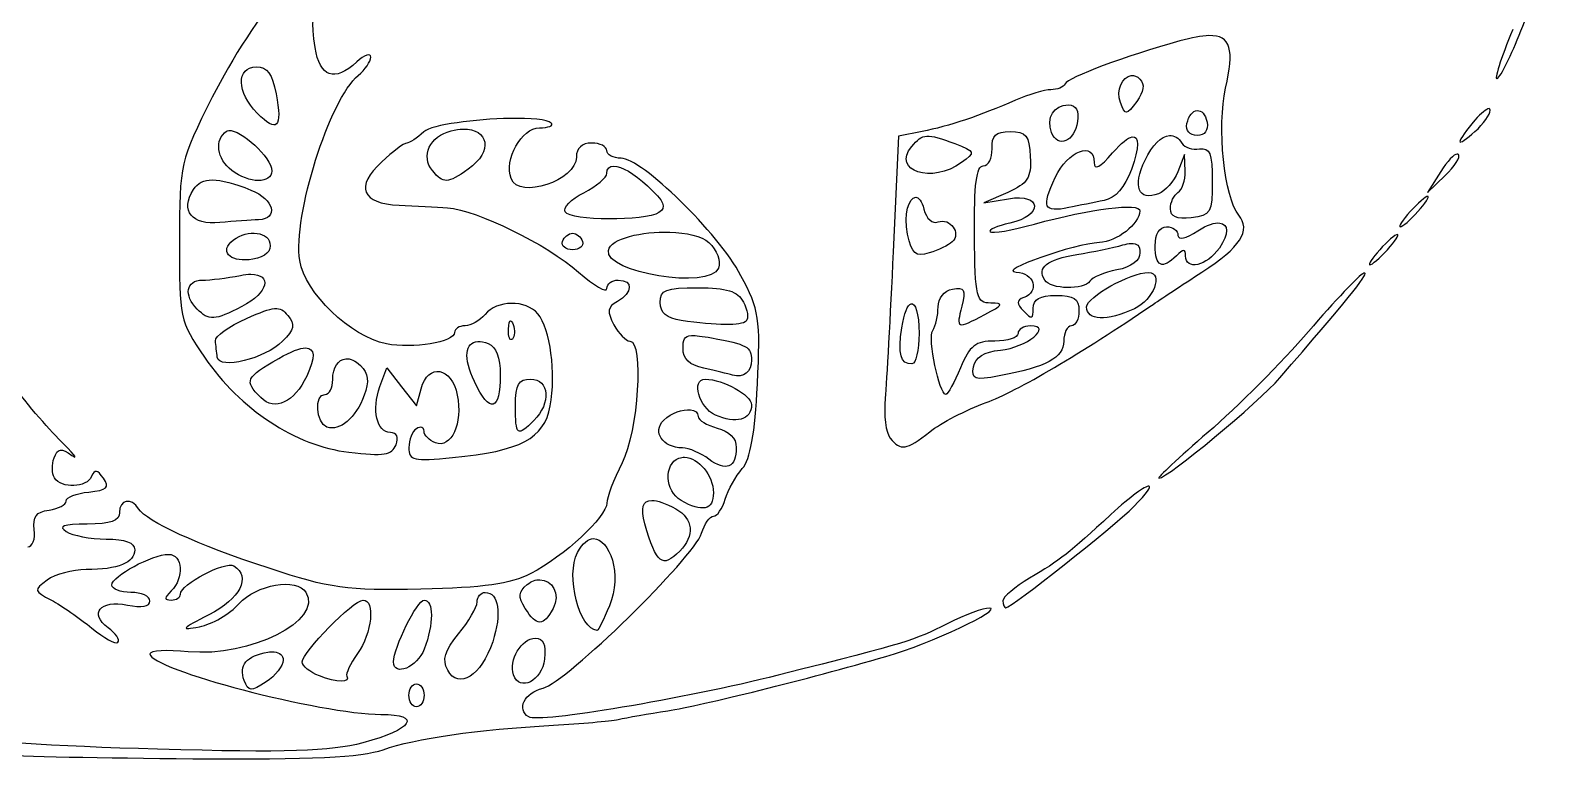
# Model space of a CAD drawing. Extents: x 0 to 79.9, y 0 to 80.2.
# Drawn here: x 34.97 to 77.06, y -0.02 to 20.25 of the extents above; entities that cross this region are included whole.
import ezdxf

# ---------------------------------------------------------------- set-up
doc = ezdxf.new("R2010")
doc.units = 0
doc.layers.add('Layer_1', color=7, linetype='CONTINUOUS')

msp = doc.modelspace()

# ---------------------------------------------------------------- linework, layer by layer
at = {"layer": 'Layer_1', "color": 7}
for points in [[(67.73168, 20.099499), (67.73168, 20.099499)], [(41.249645, 19.230782), (41.249645, 19.230782)], [(65.571466, 18.987145), (65.571466, 18.987145)], [(63.829077, 18.172449), (63.829077, 18.172449)], [(48.303547, 17.797624), (48.303547, 17.797624)], [(67.402603, 18.014802), (67.402603, 18.014802)], [(75.515941, 18.069373), (75.515941, 18.069373)], [(40.486762, 17.460278), (40.486762, 17.460278)], [(47.000473, 17.500517), (47.000473, 17.500517)], [(59.757248, 17.434373), (59.099648, 17.305389), (58.954128, 14.087392)], [(59.892297, 17.30704), (59.892297, 17.30704)], [(62.207953, 17.431615), (62.207953, 17.431615)], [(65.59627, 17.284442), (65.59627, 17.284442)], [(66.630903, 17.321924), (66.630903, 17.321924)], [(51.194118, 16.475808), (51.194118, 16.475808)], [(67.069118, 16.332492), (67.05589, 16.796615), (66.862966, 16.315404)], [(74.6351, 16.808742), (74.6351, 16.808742)], [(40.03697, 16.088856), (40.03697, 16.088856)], [(74.176489, 16.326981), (73.804969, 15.738282), (74.295, 16.20847)], [(59.580309, 15.608194), (59.580309, 15.608194)], [(62.137397, 15.743794), (61.473732, 15.449998), (62.161649, 15.567955)], [(73.815993, 15.632449), (73.815993, 15.632449)], [(68.033745, 14.891065), (68.033745, 14.891065)], [(41.195625, 14.60829), (41.195625, 14.60829)], [(50.043732, 14.605535), (50.043732, 14.605535)], [(52.745239, 14.638609), (52.745239, 14.638609)], [(65.559892, 14.324416), (65.559892, 14.324416)], [(72.969326, 14.574115), (72.969326, 14.574115)], [(66.050473, 13.515782), (66.050473, 13.515782)], [(72.067539, 13.501451), (72.067539, 13.501451)], [(41.101368, 13.468377), (41.101368, 13.468377)], [(53.528516, 13.092449), (53.528516, 13.092449)], [(59.450772, 12.646515), (59.450772, 12.646515)], [(41.761723, 12.515327), (41.761723, 12.515327)], [(48.321736, 12.172472), (48.321736, 12.172472)], [(42.622171, 11.420062), (42.622171, 11.420062)], [(47.408372, 11.598105), (47.408372, 11.598105)], [(53.346062, 11.76402), (53.346062, 11.76402)], [(43.738933, 11.118547), (43.738933, 11.118547)], [(44.690329, 10.347948), (44.882703, 10.868295), (45.292258, 10.340232), (45.701811, 9.811615), (45.833549, 10.287865)], [(48.879565, 10.552449), (48.879565, 10.552449)], [(53.734118, 10.552449), (53.734118, 10.552449)], [(53.319604, 9.698066), (53.319604, 9.698066)], [(53.15865, 8.382865), (53.15865, 8.382865)], [(66.061497, 7.579192), (66.061497, 7.579192)], [(52.247492, 7.182871), (52.247492, 7.182871)], [(50.624161, 6.120679), (50.624161, 6.120679)], [(49.133125, 4.980764), (49.133125, 4.980764)], [(44.219041, 4.414115), (44.219041, 4.414115)], [(45.918989, 4.414115), (45.918989, 4.414115)], [(47.616181, 4.625782), (47.616181, 4.625782)], [(41.749596, 2.975442), (41.749596, 2.975442)], [(49.006895, 3.355782), (49.006895, 3.355782)], [(45.704565, 2.085782), (45.704565, 2.085782)]]:
    msp.add_lwpolyline(points, dxfattribs=at)
for points in [[(44.16392, 23.654285), (43.073619, 23.04127), (41.127959, 20.561262), (40.029254, 18.384115)], [(42.885651, 19.772076), (42.667555, 21.116046), (43.076961, 21.468926), (44.035486, 20.764262)], [(76.402847, 20.232341), (76.668159, 20.903719), (76.966041, 21.543331), (77.064306, 21.653925)], [(76.1774, 20.272027), (75.842103, 19.458919), (75.647115, 18.842839), (75.744146, 18.902809)], [(75.744146, 18.902809), (75.841177, 18.962778), (76.137536, 19.560962), (76.402847, 20.232341)], [(66.923598, 19.950118), (65.417167, 19.535404), (63.811235, 18.933912), (63.73151, 18.754532)], [(67.73168, 20.099499), (67.524692, 20.094517), (67.258003, 20.042179), (66.923598, 19.950118)], [(68.194702, 18.638776), (68.435976, 19.701156), (68.352642, 20.114439), (67.73168, 20.099499)], [(44.047063, 19.369139), (43.416959, 18.7989), (43.021275, 18.936311), (42.885651, 19.772076)], [(44.434565, 19.500877), (44.434565, 19.621081), (44.259957, 19.561806), (44.047063, 19.369139)], [(44.087852, 18.994861), (44.278383, 19.152987), (44.434565, 19.38067), (44.434565, 19.500877)], [(41.277204, 17.943143), (40.707612, 18.51273), (40.692101, 19.230782), (41.249645, 19.230782)], [(41.249645, 19.230782), (41.555944, 19.230782), (41.699902, 19.035783), (41.804167, 18.480026)], [(42.461767, 13.849817), (42.262242, 15.079344), (43.290614, 18.333214), (44.087852, 18.994861)], [(65.270504, 18.239146), (65.134165, 18.590964), (65.332232, 18.957715), (65.571466, 18.987145)], [(65.571466, 18.987145), (65.651211, 18.996955), (65.735361, 18.969323), (65.813452, 18.891235)], [(63.340147, 18.595782), (63.163712, 18.595782), (62.719212, 18.464063), (62.352369, 18.303086)], [(63.73151, 18.754532), (63.692704, 18.667218), (63.516578, 18.595782), (63.340147, 18.595782)], [(65.813452, 18.891235), (65.955621, 18.749068), (65.92592, 18.542371), (65.72305, 18.266705)], [(68.558503, 15.110448), (68.157604, 15.593505), (67.953173, 17.575292), (68.194702, 18.638776)], [(40.029254, 18.384115), (39.136405, 16.614898), (39.120953, 16.548042), (39.114236, 14.392215)], [(41.804167, 18.480026), (41.981955, 17.532321), (41.836481, 17.383866), (41.277204, 17.943143)], [(62.352369, 18.303086), (61.368638, 17.871416), (60.498609, 17.580067), (59.757248, 17.434373)], [(63.359992, 17.403503), (63.201124, 17.817509), (63.41747, 18.172449), (63.829077, 18.172449)], [(63.829077, 18.172449), (64.036883, 18.172449), (64.124942, 18.011494), (64.08098, 17.712734)], [(65.72305, 18.266705), (65.434058, 17.874016), (65.412586, 17.872497), (65.270504, 18.239146)], [(48.303547, 17.797624), (47.351544, 17.778139), (46.130729, 17.625262), (45.91127, 17.426654)], [(49.452279, 17.670291), (49.349231, 17.773338), (48.874748, 17.80931), (48.303547, 17.797624)], [(64.08098, 17.712734), (63.99885, 17.154563), (63.53236, 16.95433), (63.359992, 17.403503)], [(67.11983, 17.654306), (67.167695, 17.884187), (67.285983, 18.006067), (67.402603, 18.014802)], [(67.677659, 17.696199), (67.722279, 17.464508), (67.618407, 17.325782), (67.400399, 17.325782)], [(67.402603, 18.014802), (67.519225, 18.023534), (67.634699, 17.919278), (67.677659, 17.696199)], [(75.126232, 17.749115), (74.893399, 17.480657), (74.702899, 17.212794), (74.702899, 17.154355)], [(75.515941, 18.069373), (75.451451, 18.070764), (75.300857, 17.950458), (75.126232, 17.749115)], [(75.126232, 17.431615), (75.359065, 17.642328), (75.549565, 17.90964), (75.549565, 18.025826)], [(75.549565, 18.025826), (75.549565, 18.054872), (75.537438, 18.068907), (75.515941, 18.069373)], [(40.571649, 16.350131), (40.156734, 16.665094), (40.082747, 17.227402), (40.428333, 17.440985)], [(40.428333, 17.440985), (40.445171, 17.451393), (40.464748, 17.457585), (40.486762, 17.460278)], [(40.486762, 17.460278), (40.816965, 17.500686), (41.682899, 16.714949), (41.682899, 16.33635)], [(45.91127, 17.426654), (45.721061, 17.254515), (45.50607, 17.114115), (45.43392, 17.114115)], [(46.149949, 16.346273), (45.816018, 16.748638), (46.076246, 17.304564), (46.668092, 17.453112)], [(46.668092, 17.453112), (46.789238, 17.483519), (46.900465, 17.498468), (47.000473, 17.500517)], [(47.000473, 17.500517), (47.700537, 17.514868), (47.858508, 16.888941), (47.138827, 16.384859)], [(48.334964, 16.124684), (48.133895, 16.648669), (48.628258, 17.537449), (49.120998, 17.537449)], [(49.120998, 17.537449), (49.376116, 17.537449), (49.525312, 17.597257), (49.452279, 17.670291)], [(59.470617, 17.017101), (59.623565, 17.201393), (59.728425, 17.295974), (59.892297, 17.30704)], [(59.892297, 17.30704), (60.056166, 17.318108), (60.279023, 17.245941), (60.666201, 17.09813)], [(61.701937, 16.955365), (61.688884, 17.325226), (61.802004, 17.431615), (62.207953, 17.431615)], [(62.207953, 17.431615), (62.650906, 17.431615), (62.736064, 17.325164), (62.765782, 16.734329)], [(65.053876, 16.837405), (65.295142, 17.117719), (65.479174, 17.264006), (65.59627, 17.284442)], [(65.59627, 17.284442), (65.791436, 17.318498), (65.800275, 17.003634), (65.575327, 16.381551)], [(65.955664, 16.637865), (66.162874, 17.065621), (66.411207, 17.304161), (66.630903, 17.321924)], [(66.630903, 17.321924), (66.76272, 17.332581), (66.884313, 17.263481), (66.980373, 17.108053)], [(67.400399, 17.325782), (67.197043, 17.325782), (67.079899, 17.462533), (67.11983, 17.654306)], [(74.702899, 17.154355), (74.702899, 17.095915), (74.893399, 17.220903), (75.126232, 17.431615)], [(45.43392, 17.114115), (45.361775, 17.114115), (45.048421, 16.878395), (44.737734, 16.59046)], [(50.572899, 17.114115), (50.30299, 17.114115), (50.149565, 16.972651), (50.149565, 16.724406)], [(50.996232, 16.902449), (50.996232, 17.018865), (50.805732, 17.114115), (50.572899, 17.114115)], [(51.390352, 16.690782), (51.173487, 16.690782), (50.996232, 16.786032), (50.996232, 16.902449)], [(60.850859, 16.568964), (60.03732, 15.971615), (58.907386, 16.338453), (59.470617, 17.017101)], [(60.666201, 17.09813), (61.240913, 16.878725), (61.247147, 16.859943), (60.850859, 16.568964)], [(61.457747, 16.479115), (61.601378, 16.479115), (61.711194, 16.693429), (61.701937, 16.955365)], [(63.460864, 16.159961), (63.808297, 16.902279), (64.542899, 17.182574), (64.542899, 16.572822)], [(66.980373, 17.108053), (67.05423, 16.988549), (67.274347, 16.91711), (67.4693, 16.949303)], [(67.4693, 16.949303), (67.756955, 16.996804), (67.823732, 16.828777), (67.823732, 16.055782)], [(44.737734, 16.59046), (43.992236, 15.899558), (44.181192, 15.430778), (45.221703, 15.387708)], [(50.149565, 16.724406), (50.149565, 16.067599), (48.558642, 15.541799), (48.334964, 16.124684)], [(50.996232, 16.27241), (50.996232, 16.41349), (51.069675, 16.479014), (51.194118, 16.475808)], [(51.194118, 16.475808), (51.401526, 16.470465), (51.74965, 16.274594), (52.130082, 15.921836)], [(54.723549, 13.428138), (54.088781, 14.621921), (51.975218, 16.690782), (51.390352, 16.690782)], [(61.215214, 14.574115), (61.201726, 15.953705), (61.268624, 16.479115), (61.457747, 16.479115)], [(62.765782, 16.734329), (62.795593, 16.141498), (62.70165, 15.993227), (62.137397, 15.743794)], [(64.542899, 16.572822), (64.542899, 16.347902), (64.704745, 16.431773), (65.053876, 16.837405)], [(66.332695, 15.705208), (65.767475, 15.488312), (65.599807, 15.903261), (65.955664, 16.637865)], [(74.6351, 16.808742), (74.546502, 16.807396), (74.355365, 16.610284), (74.176489, 16.326981)], [(74.295, 16.20847), (74.564502, 16.467174), (74.731595, 16.732091), (74.66652, 16.797166)], [(74.66652, 16.797166), (74.658384, 16.805302), (74.647758, 16.808934), (74.6351, 16.808742)], [(39.507253, 15.819861), (39.624189, 16.001028), (39.786258, 16.090597), (40.03697, 16.088856)], [(40.03697, 16.088856), (40.287682, 16.087114), (40.627495, 15.994105), (41.100815, 15.808838)], [(41.682899, 16.33635), (41.682899, 15.977691), (41.052135, 15.98539), (40.571649, 16.350131)], [(47.138827, 16.384859), (46.562857, 15.981433), (46.456021, 15.977479), (46.149949, 16.346273)], [(50.354066, 15.734424), (50.707126, 15.916996), (50.996232, 16.158982), (50.996232, 16.27241)], [(63.833485, 15.318807), (63.136726, 15.176053), (63.070181, 15.325233), (63.460864, 16.159961)], [(65.575327, 16.381551), (65.391657, 15.873622), (65.136988, 15.584406), (64.815201, 15.518899)], [(66.862966, 16.315404), (66.756723, 16.050888), (66.517941, 15.776294), (66.332695, 15.705208)], [(66.871232, 15.738282), (66.987646, 15.810232), (67.076512, 16.077426), (67.069118, 16.332492)], [(67.823732, 16.055782), (67.823732, 15.174038), (67.780493, 15.098033), (67.241649, 15.036034)], [(40.238164, 14.901538), (39.457088, 14.825), (39.130156, 15.235616), (39.507253, 15.819861)], [(41.100815, 15.808838), (41.748004, 15.555515), (41.889276, 15.004693), (41.312482, 14.983668)], [(49.837577, 15.199746), (49.768692, 15.311204), (50.001012, 15.551852), (50.354066, 15.734424)], [(52.130082, 15.921836), (52.597058, 15.488834), (52.667148, 15.324855), (52.445378, 15.184311)], [(59.354311, 14.586242), (59.234702, 15.130813), (59.400671, 15.608598), (59.580309, 15.608194)], [(59.580309, 15.608194), (59.661961, 15.608014), (59.746165, 15.509357), (59.80796, 15.273056)], [(62.161649, 15.567955), (63.09542, 15.727394), (63.130396, 15.092848), (62.199131, 14.888308)], [(66.659565, 15.28794), (66.659565, 15.463426), (66.754815, 15.666332), (66.871232, 15.738282)], [(73.815993, 15.632449), (73.757787, 15.632449), (73.537778, 15.441949), (73.327065, 15.209115)], [(73.538732, 15.209115), (73.749445, 15.441949), (73.874201, 15.632449), (73.815993, 15.632449)], [(45.221703, 15.387708), (45.661921, 15.369485), (46.267491, 15.336197), (46.56777, 15.313845)], [(46.56777, 15.313845), (47.390349, 15.252603), (49.327418, 14.3017), (50.211855, 13.525152)], [(52.445378, 15.184311), (52.054969, 14.936903), (49.992483, 14.949101), (49.837577, 15.199746)], [(59.80796, 15.273056), (59.876577, 15.010662), (60.045479, 14.859761), (60.203182, 14.920278)], [(62.879331, 14.860195), (64.464503, 15.295763), (65.812899, 15.464481), (65.812899, 15.226754)], [(64.815201, 15.518899), (64.548997, 15.464707), (64.107246, 15.374893), (63.833485, 15.318807)], [(65.812899, 15.226754), (65.812899, 14.872046), (65.159543, 14.362482), (64.686214, 14.348117)], [(67.241649, 15.036034), (66.834458, 14.98918), (66.659565, 15.064742), (66.659565, 15.28794)], [(73.327065, 15.209115), (73.116353, 14.976282), (72.991599, 14.785782), (73.049805, 14.785782)], [(73.049805, 14.785782), (73.108013, 14.785782), (73.328019, 14.976282), (73.538732, 15.209115)], [(41.312482, 14.983668), (41.108751, 14.976237), (40.625104, 14.939455), (40.238164, 14.901538)], [(60.203182, 14.920278), (60.537053, 15.048398), (60.853712, 14.604765), (60.597852, 14.36741)], [(62.199131, 14.888308), (61.841561, 14.809774), (61.593346, 14.700892), (61.647366, 14.646875)], [(61.647366, 14.646875), (61.701384, 14.592855), (62.255631, 14.688819), (62.879331, 14.860195)], [(66.236232, 14.256615), (66.236232, 14.585875), (66.356176, 14.785782), (66.553732, 14.785782)], [(66.553732, 14.785782), (66.728357, 14.785782), (66.871232, 14.679119), (66.871232, 14.549311)], [(67.422999, 14.674987), (67.681306, 14.844236), (67.893336, 14.90961), (68.033745, 14.891065)], [(67.538202, 13.525705), (68.606868, 14.215953), (68.910217, 14.686663), (68.558503, 15.110448)], [(68.033745, 14.891065), (68.267761, 14.860156), (68.302463, 14.596628), (68.021067, 14.194879)], [(39.114236, 14.392215), (39.107547, 12.250947), (39.12408, 12.17609), (39.813176, 11.164298)], [(41.158693, 13.887852), (40.591252, 13.779378), (40.231345, 14.059243), (40.547397, 14.362999)], [(40.547397, 14.362999), (40.724001, 14.532733), (40.977577, 14.61372), (41.195625, 14.60829)], [(41.632739, 14.33599), (41.679949, 14.107348), (41.520926, 13.957098), (41.158693, 13.887852)], [(41.195625, 14.60829), (41.413673, 14.602862), (41.596601, 14.511022), (41.632739, 14.33599)], [(50.043732, 14.150782), (49.849704, 14.150782), (49.724753, 14.252735), (49.766471, 14.377883)], [(49.766471, 14.377883), (49.808186, 14.503032), (49.933138, 14.605535), (50.043732, 14.605535)], [(50.043732, 14.605535), (50.154329, 14.605535), (50.278727, 14.503032), (50.320442, 14.377883)], [(50.320442, 14.377883), (50.36216, 14.252735), (50.23776, 14.150782), (50.043732, 14.150782)], [(51.041983, 14.129835), (51.106355, 14.467689), (51.975015, 14.660961), (52.745239, 14.638609)], [(52.745239, 14.638609), (53.207372, 14.625198), (53.634064, 14.533952), (53.830031, 14.349771)], [(53.830031, 14.349771), (54.059204, 14.134379), (54.17494, 13.831343), (54.10123, 13.639254)], [(59.957341, 14.060383), (59.572308, 13.944294), (59.477072, 14.027313), (59.354311, 14.586242)], [(60.597852, 14.36741), (60.497401, 14.27422), (60.209021, 14.136264), (59.957341, 14.060383)], [(61.671067, 12.667461), (61.262875, 12.668678), (61.232598, 12.796271), (61.215214, 14.574115)], [(64.686214, 14.348117), (64.011226, 14.327622), (61.803568, 13.546299), (62.373315, 13.529563)], [(65.336649, 14.280869), (65.425032, 14.305112), (65.498672, 14.320048), (65.559892, 14.324416)], [(65.559892, 14.324416), (65.743554, 14.33752), (65.812899, 14.257699), (65.812899, 14.064241)], [(66.871232, 14.549311), (66.871232, 14.407847), (67.092254, 14.458272), (67.422999, 14.674987)], [(72.969326, 14.574115), (72.911121, 14.574115), (72.691111, 14.383615), (72.480399, 14.150782)], [(72.692065, 14.150782), (72.902778, 14.383615), (73.027534, 14.574115), (72.969326, 14.574115)], [(54.10123, 13.639254), (53.868721, 13.033346), (50.923066, 13.505712), (51.041983, 14.129835)], [(58.954128, 14.087392), (58.874175, 12.317661), (58.774096, 10.488949), (58.731438, 10.023282)], [(63.167065, 13.304115), (62.948543, 13.657689), (63.223366, 13.876645), (64.061687, 14.016836)], [(64.061687, 14.016836), (64.500831, 14.090276), (65.07471, 14.209021), (65.336649, 14.280869)], [(65.812899, 14.064241), (65.812899, 13.846956), (65.573326, 13.668507), (65.17349, 13.588542)], [(66.828789, 13.981008), (66.434216, 13.586436), (66.236232, 13.678847), (66.236232, 14.256615)], [(67.082899, 13.981008), (67.082899, 14.178564), (67.026344, 14.178564), (66.828789, 13.981008)], [(68.021067, 14.194879), (67.670889, 13.694931), (67.082899, 13.560768), (67.082899, 13.981008)], [(72.480399, 14.150782), (72.269686, 13.917949), (72.144932, 13.727449), (72.203138, 13.727449)], [(72.203138, 13.727449), (72.261346, 13.727449), (72.481353, 13.917949), (72.692065, 14.150782)], [(44.867271, 11.534715), (43.86694, 11.734779), (42.608469, 12.9458), (42.461767, 13.849817)], [(50.211855, 13.525152), (50.643104, 13.146508), (50.996232, 12.941923), (50.996232, 13.070401)], [(62.373315, 13.529563), (62.876932, 13.514757), (63.035045, 12.98407), (62.584982, 12.819046)], [(64.331232, 12.559974), (64.331232, 12.83721), (65.551572, 13.515782), (66.050473, 13.515782)], [(65.17349, 13.588542), (64.821819, 13.518206), (64.482636, 13.377933), (64.41998, 13.276553)], [(66.050473, 13.515782), (66.48069, 13.515782), (66.186888, 12.75368), (65.662968, 12.510365)], [(66.130399, 12.59911), (66.363232, 12.75871), (66.99651, 13.175831), (67.538202, 13.525705)], [(69.703927, 10.58938), (71.51598, 12.679177), (72.162687, 13.474259), (72.067539, 13.501451)], [(72.038876, 13.49704), (71.9125, 13.449135), (71.219356, 12.72142), (70.498781, 11.880327)], [(72.067539, 13.501451), (72.061197, 13.503263), (72.051689, 13.501897), (72.038876, 13.49704)], [(39.608125, 12.499342), (39.227035, 12.880432), (39.302656, 13.304115), (39.75144, 13.304115)], [(39.75144, 13.304115), (39.969722, 13.304115), (40.445972, 13.363647), (40.809774, 13.436407)], [(40.809774, 13.436407), (40.920489, 13.45855), (41.017619, 13.468518), (41.101368, 13.468377)], [(41.101368, 13.468377), (41.687612, 13.467392), (41.61146, 12.963713), (40.846705, 12.568243)], [(50.996232, 13.070401), (50.996232, 13.198875), (51.139107, 13.304115), (51.313732, 13.304115)], [(51.313732, 13.304115), (51.733622, 13.304115), (51.719102, 12.950889), (51.289481, 12.710455)], [(52.477899, 12.682896), (52.477899, 13.03253), (52.630776, 13.092449), (53.528516, 13.092449)], [(53.528516, 13.092449), (54.338121, 13.092449), (54.628282, 13.001373), (54.79135, 12.696677)], [(55.180507, 10.412441), (55.268887, 12.234171), (55.233604, 12.468898), (54.723549, 13.428138)], [(60.203732, 12.558874), (60.203732, 12.800941), (60.372182, 13.011157), (60.602261, 13.056067)], [(60.602261, 13.056067), (60.936087, 13.121232), (60.978613, 13.044925), (60.862986, 12.584228)], [(64.41998, 13.276553), (64.263456, 13.023301), (63.327867, 13.043932), (63.167065, 13.304115)], [(49.075247, 12.370358), (48.749876, 12.762412), (47.941972, 12.752137), (47.609565, 12.351615)], [(51.289481, 12.710455), (51.01185, 12.555086), (50.993706, 12.434312), (51.191363, 12.064985)], [(53.059982, 12.1857), (52.656077, 12.246885), (52.477899, 12.398904), (52.477899, 12.682896)], [(54.79135, 12.696677), (54.907767, 12.479152), (54.942588, 12.241027), (54.869072, 12.16751)], [(59.194457, 11.981199), (59.258863, 12.404566), (59.358747, 12.621372), (59.450772, 12.646515)], [(59.450772, 12.646515), (59.56909, 12.678843), (59.674565, 12.394169), (59.674565, 11.822449)], [(61.502397, 12.349961), (62.011597, 12.61553), (62.038425, 12.666333), (61.671067, 12.667461)], [(62.584982, 12.819046), (62.373315, 12.741435), (62.373315, 12.66583), (62.584982, 12.441464)], [(62.849565, 12.520839), (62.849565, 12.779543), (63.028028, 12.880782), (63.484565, 12.880782)], [(63.484565, 12.880782), (63.978454, 12.880782), (64.119565, 12.786709), (64.119565, 12.457449)], [(40.846705, 12.568243), (40.093708, 12.178853), (39.937267, 12.1702), (39.608125, 12.499342)], [(40.116345, 11.620705), (40.104703, 11.742746), (40.494483, 12.021317), (40.982305, 12.23972)], [(40.982305, 12.23972), (41.371345, 12.413899), (41.600783, 12.50353), (41.761723, 12.515327)], [(41.761723, 12.515327), (41.92266, 12.527124), (42.014879, 12.46136), (42.128832, 12.324053)], [(42.128832, 12.324053), (42.338851, 12.070993), (42.310942, 11.932902), (41.982209, 11.604167)], [(47.609565, 12.351615), (47.464639, 12.17699), (47.214863, 12.034115), (47.054493, 12.034115)], [(49.421963, 9.807207), (49.592001, 10.713598), (49.424652, 11.949347), (49.075247, 12.370358)], [(60.052701, 11.908439), (60.135649, 12.035783), (60.203732, 12.328211), (60.203732, 12.558874)], [(60.862986, 12.584228), (60.701484, 11.940756), (60.710617, 11.937022), (61.502397, 12.349961)], [(61.539326, 9.902567), (62.381031, 10.210223), (64.226674, 11.294168), (66.130399, 12.59911)], [(62.584982, 12.441464), (62.802874, 12.210499), (62.849565, 12.224505), (62.849565, 12.520839)], [(64.119565, 12.457449), (64.119565, 12.224615), (64.024315, 12.034115), (63.907899, 12.034115)], [(65.662968, 12.510365), (64.897957, 12.155084), (64.331232, 12.175929), (64.331232, 12.559974)], [(46.762899, 11.848907), (46.762899, 11.581405), (45.598763, 11.388416), (44.867271, 11.534715)], [(47.054493, 12.034115), (46.894123, 12.034115), (46.762899, 11.950769), (46.762899, 11.848907)], [(48.372449, 11.66811), (48.302113, 11.597774), (48.251903, 11.72279), (48.261103, 11.945921)], [(48.261103, 11.945921), (48.267451, 12.100034), (48.289653, 12.177329), (48.321736, 12.172472)], [(48.321736, 12.172472), (48.340986, 12.169557), (48.363646, 12.137121), (48.388984, 12.073804)], [(48.388984, 12.073804), (48.45013, 11.921006), (48.442781, 11.738445), (48.372449, 11.66811)], [(51.191363, 12.064985), (51.325108, 11.81508), (51.526079, 11.610782), (51.638398, 11.610782)], [(54.869072, 12.16751), (54.729775, 12.02822), (54.053686, 12.035165), (53.059982, 12.1857)], [(59.475026, 10.975782), (59.157167, 10.975782), (59.082361, 11.24437), (59.194457, 11.981199)], [(59.674565, 11.822449), (59.674565, 11.356782), (59.58457, 10.975782), (59.475026, 10.975782)], [(60.422564, 10.129115), (60.231441, 10.129115), (59.907788, 11.685969), (60.052701, 11.908439)], [(62.426232, 11.822449), (62.426232, 11.706032), (62.135399, 11.610782), (61.780208, 11.610782)], [(61.935651, 11.358326), (62.659458, 11.428667), (63.406661, 12.034115), (62.76964, 12.034115)], [(62.76964, 12.034115), (62.58076, 12.034115), (62.426232, 11.938865), (62.426232, 11.822449)], [(63.907899, 12.034115), (63.791482, 12.034115), (63.696232, 11.840985), (63.696232, 11.60527)], [(70.498781, 11.880327), (69.778208, 11.039237), (68.521854, 9.777173), (67.706875, 9.075743)], [(40.169262, 11.16099), (40.151798, 11.291958), (40.127973, 11.498661), (40.116345, 11.620705)], [(41.982209, 11.604167), (41.497823, 11.11978), (40.216509, 10.806641), (40.169262, 11.16099)], [(41.879684, 11.131224), (42.216174, 11.323353), (42.463971, 11.419215), (42.622171, 11.420062)], [(42.622171, 11.420062), (42.885834, 11.421473), (42.899401, 11.158755), (42.653591, 10.637889)], [(47.315216, 10.486304), (46.999683, 11.147983), (47.054019, 11.582472), (47.408372, 11.598105)], [(47.408372, 11.598105), (47.490146, 11.601711), (47.588201, 11.582986), (47.701067, 11.539676)], [(47.701067, 11.539676), (47.914134, 11.457916), (48.032899, 11.149095), (48.032899, 10.677024)], [(51.638398, 11.610782), (52.028821, 11.610782), (51.86669, 9.100554), (51.419565, 8.224115)], [(53.112899, 11.412346), (53.112899, 11.649819), (53.147855, 11.752054), (53.346062, 11.76402)], [(53.694982, 10.855067), (53.293732, 10.943563), (53.112899, 11.116696), (53.112899, 11.412346)], [(53.346062, 11.76402), (53.464988, 11.7712), (53.642951, 11.746006), (53.906649, 11.698426)], [(53.906649, 11.698426), (54.888522, 11.521255), (55.017899, 11.449427), (55.017899, 11.081615)], [(61.780208, 11.610782), (61.242219, 11.610782), (61.082817, 11.487104), (60.824951, 10.869949)], [(63.696232, 11.60527), (63.696232, 11.14748), (63.21797, 10.891993), (61.898719, 10.644501)], [(39.813176, 11.164298), (40.803988, 9.709507), (42.340115, 8.69787), (43.82437, 8.523426)], [(41.375872, 10.043125), (40.909567, 10.509429), (40.952349, 10.601739), (41.879684, 11.131224)], [(43.376232, 10.539771), (43.376232, 10.890147), (43.531536, 11.100617), (43.738933, 11.118547)], [(43.738933, 11.118547), (43.86337, 11.129305), (44.006397, 11.071018), (44.145731, 10.931685)], [(45.833549, 10.287865), (46.032677, 11.007066), (46.683797, 10.89284), (46.840069, 10.111476)], [(55.017899, 11.081615), (55.017899, 10.750385), (54.801629, 10.581354), (54.488732, 10.668205)], [(61.189856, 10.895303), (61.241302, 11.166575), (61.478558, 11.313904), (61.935651, 11.358326)], [(35.756232, 8.898804), (35.348774, 9.301544), (34.685619, 10.100275), (34.282834, 10.673717)], [(42.653591, 10.637889), (42.30716, 9.903803), (41.766693, 9.652304), (41.375872, 10.043125)], [(43.164565, 10.129115), (43.280982, 10.129115), (43.376232, 10.313807), (43.376232, 10.539771)], [(44.145731, 10.931685), (44.3703, 10.707118), (44.398808, 10.486702), (44.253215, 10.10376)], [(48.032899, 10.677024), (48.032899, 9.658163), (47.746395, 9.582109), (47.315216, 10.486304)], [(48.456232, 9.811615), (48.456232, 10.411338), (48.536866, 10.552449), (48.879565, 10.552449)], [(48.879565, 10.552449), (49.398064, 10.552449), (49.450523, 9.883723), (48.969964, 9.403166)], [(54.012482, 9.555301), (53.552228, 9.762923), (53.331841, 10.552449), (53.734118, 10.552449)], [(54.488732, 10.668205), (54.372315, 10.700522), (54.015126, 10.784455), (53.694982, 10.855067)], [(53.734118, 10.552449), (54.224058, 10.552449), (55.017899, 10.111268), (55.017899, 9.839177)], [(60.824951, 10.869949), (60.654706, 10.46249), (60.473737, 10.129115), (60.422564, 10.129115)], [(61.898719, 10.644501), (61.20594, 10.514532), (61.123195, 10.543824), (61.189856, 10.895303)], [(66.340965, 7.800782), (66.572915, 7.800782), (69.110143, 9.904582), (69.703927, 10.58938)], [(43.217482, 9.222366), (42.904145, 9.334931), (42.857801, 10.129115), (43.164565, 10.129115)], [(44.253215, 10.10376), (44.011421, 9.46779), (43.573088, 9.094616), (43.217482, 9.222366)], [(44.981371, 9.070782), (44.597842, 9.070782), (44.453107, 9.706679), (44.690329, 10.347948)], [(46.840069, 10.111476), (46.997168, 9.325981), (46.670702, 8.614649), (46.230424, 8.783598)], [(54.758827, 8.065916), (54.984263, 8.322622), (55.114258, 9.046861), (55.180507, 10.412441)], [(46.709982, 8.372942), (48.608985, 8.557533), (49.251221, 8.897083), (49.421963, 9.807207)], [(48.969964, 9.403166), (48.50334, 8.93654), (48.456232, 8.974437), (48.456232, 9.811615)], [(52.582078, 9.416944), (52.784508, 9.619374), (53.106532, 9.721016), (53.319604, 9.698066)], [(53.319604, 9.698066), (53.44745, 9.684294), (53.536232, 9.625433), (53.536232, 9.516716)], [(55.017899, 9.839177), (55.017899, 9.42339), (54.579382, 9.299574), (54.012482, 9.555301)], [(58.731438, 10.023282), (58.68878, 9.557615), (58.752209, 9.057554), (58.872549, 8.912032)], [(59.970018, 9.091178), (60.280527, 9.335425), (60.9868, 9.700614), (61.539326, 9.902567)], [(53.101875, 8.640283), (52.541737, 8.651775), (52.251274, 9.08614), (52.582078, 9.416944)], [(53.536232, 9.516716), (53.536232, 9.412917), (53.774357, 9.268405), (54.065399, 9.195358)], [(36.128853, 8.43082), (36.331206, 8.285547), (36.16369, 8.496062), (35.756232, 8.898804)], [(45.136263, 8.727927), (45.217546, 8.939752), (45.158183, 9.070782), (44.981371, 9.070782)], [(45.704565, 9.176615), (45.588149, 9.104666), (45.492899, 8.867757), (45.492899, 8.650206)], [(45.916232, 9.105509), (45.916232, 9.216338), (45.820982, 9.248565), (45.704565, 9.176615)], [(46.230424, 8.783598), (46.057574, 8.849926), (45.916232, 8.994675), (45.916232, 9.105509)], [(54.065399, 9.195358), (54.400219, 9.111323), (54.594565, 8.913121), (54.594565, 8.655718)], [(58.872549, 8.912032), (59.170169, 8.552134), (59.3143, 8.575389), (59.970018, 9.091178)], [(67.706875, 9.075743), (66.891899, 8.374314), (66.277267, 7.800782), (66.340965, 7.800782)], [(35.633863, 8.363573), (35.738463, 8.63616), (35.826057, 8.648208), (36.128853, 8.43082)], [(43.82437, 8.523426), (44.800924, 8.408652), (45.027401, 8.444237), (45.136263, 8.727927)], [(45.492899, 8.650206), (45.492899, 8.296059), (45.620302, 8.267022), (46.709982, 8.372942)], [(53.831685, 8.329949), (53.610804, 8.497143), (53.282319, 8.636586), (53.101875, 8.640283)], [(54.594565, 8.655718), (54.594565, 8.092583), (54.307176, 7.970031), (53.831685, 8.329949)], [(35.643786, 7.810705), (35.568388, 7.932693), (35.56396, 8.181412), (35.633863, 8.363573)], [(37.004185, 7.800782), (36.837157, 8.039607), (36.755313, 8.052719), (36.674558, 7.853699)], [(51.419565, 8.224115), (51.186732, 7.767722), (50.996232, 7.265982), (50.996232, 7.109558)], [(53.059982, 7.182317), (52.609075, 7.444945), (52.57189, 8.19208), (53.001553, 8.356957)], [(53.001553, 8.356957), (53.052066, 8.37634), (53.104833, 8.384372), (53.15865, 8.382865)], [(53.15865, 8.382865), (53.535366, 8.372316), (53.959565, 7.884032), (53.959565, 7.392333)], [(54.287539, 7.218699), (54.367362, 7.480635), (54.57948, 7.861691), (54.758827, 8.065916)], [(36.674558, 7.853699), (36.54425, 7.532561), (35.834038, 7.502871), (35.643786, 7.810705)], [(36.596836, 7.416584), (37.108418, 7.470509), (37.184705, 7.542659), (37.004185, 7.800782)], [(66.061497, 7.579192), (65.964706, 7.585438), (65.557248, 7.305033), (65.007022, 6.795365)], [(65.644228, 7.016402), (66.023831, 7.39603), (66.13678, 7.574335), (66.061497, 7.579192)], [(35.491649, 6.91553), (35.753585, 6.95273), (35.967899, 7.065943), (35.967899, 7.166885)], [(35.967899, 7.166885), (35.967899, 7.267831), (36.250736, 7.380104), (36.596836, 7.416584)], [(37.980386, 6.950808), (37.781117, 7.273235), (37.449565, 7.209287), (37.449565, 6.848282)], [(52.052361, 6.537397), (51.928308, 6.969948), (51.992118, 7.184623), (52.247492, 7.182871)], [(52.247492, 7.182871), (52.400716, 7.181818), (52.622918, 7.102722), (52.915013, 6.946399)], [(53.959565, 7.392333), (53.959565, 6.916636), (53.64316, 6.842646), (53.059982, 7.182317)], [(53.959565, 6.742449), (54.06029, 6.742449), (54.207718, 6.95676), (54.287539, 7.218699)], [(35.081546, 6.372032), (35.03179, 6.729862), (35.133816, 6.86471), (35.491649, 6.91553)], [(37.449565, 6.848282), (37.449565, 6.616371), (37.20706, 6.529732), (36.549982, 6.527474)], [(41.607382, 5.29661), (39.594945, 5.959798), (38.199576, 6.596153), (37.980386, 6.950808)], [(50.996232, 7.109558), (50.996232, 6.730576), (49.802367, 5.624792), (48.879565, 5.148886)], [(52.915013, 6.946399), (53.398976, 6.68739), (53.443725, 6.196292), (53.02195, 5.774514)], [(53.626631, 6.270057), (53.709011, 6.529614), (53.85884, 6.742449), (53.959565, 6.742449)], [(62.086685, 4.202449), (62.240335, 4.202449), (65.06282, 6.434962), (65.644228, 7.016402)], [(65.007022, 6.795365), (63.835198, 5.709919), (63.604013, 5.528286), (62.74704, 5.022657)], [(34.897991, 5.895782), (35.035397, 5.895782), (35.117992, 6.109907), (35.081546, 6.372032)], [(36.549982, 6.527474), (35.891176, 6.525098), (35.735381, 6.469379), (35.967899, 6.319115)], [(35.967899, 6.319115), (36.142524, 6.206263), (36.642585, 6.11245), (37.079149, 6.110756)], [(53.02195, 5.774514), (52.534318, 5.286879), (52.375057, 5.412225), (52.052361, 6.537397)], [(37.079149, 6.110756), (37.614947, 6.108569), (37.872899, 6.011581), (37.872899, 5.812549)], [(49.222973, 1.967271), (49.875556, 2.131059), (53.408617, 5.583147), (53.626631, 6.270057)], [(50.182089, 5.737032), (50.32134, 6.003227), (50.476864, 6.11751), (50.624161, 6.120679)], [(50.624161, 6.120679), (51.066057, 6.130184), (51.434128, 5.140129), (51.067891, 4.255365)], [(37.872899, 5.812549), (37.872899, 5.447977), (37.413912, 5.260782), (36.520216, 5.260782)], [(37.237899, 4.831937), (37.237899, 5.080439), (38.355024, 5.684115), (38.814925, 5.684115)], [(38.814925, 5.684115), (39.203263, 5.684115), (39.250758, 5.029645), (38.888789, 4.667675)], [(39.142899, 4.580031), (39.142899, 4.846412), (40.392627, 5.509411), (40.624565, 5.366065)], [(50.731098, 3.570756), (50.225469, 3.602089), (49.846755, 5.095998), (50.182089, 5.737032)], [(36.520216, 5.260782), (36.14453, 5.260782), (35.658792, 5.130144), (35.440936, 4.970844)], [(40.624565, 5.366065), (41.117452, 5.061443), (40.806356, 4.445831), (39.936649, 4.005666)], [(45.822526, 4.718938), (43.751223, 4.676029), (43.306114, 4.736803), (41.607382, 5.29661)], [(48.879565, 5.148886), (48.32098, 4.860819), (47.568776, 4.75511), (45.822526, 4.718938)], [(35.440936, 4.970844), (35.060845, 4.692914), (35.06529, 4.67028), (35.558897, 4.410257)], [(37.767065, 4.625782), (37.476024, 4.625782), (37.237899, 4.718509), (37.237899, 4.831937)], [(38.888789, 4.667675), (38.691233, 4.470119), (38.691233, 4.414115), (38.888789, 4.414115)], [(40.772842, 4.315998), (41.25006, 4.849629), (42.379082, 5.040462), (42.632644, 4.630193)], [(48.727981, 4.184259), (48.525399, 4.508646), (48.536569, 4.640553), (48.783105, 4.845165)], [(48.783105, 4.845165), (48.899448, 4.941721), (49.021024, 4.982342), (49.133125, 4.980764)], [(49.133125, 4.980764), (49.469429, 4.976037), (49.721683, 4.589505), (49.502438, 4.179848)], [(62.74704, 5.022657), (62.337651, 4.781114), (62.002899, 4.498088), (62.002899, 4.393169)], [(35.558897, 4.410257), (35.841813, 4.261219), (36.34751, 3.911571), (36.682274, 3.633043)], [(37.137027, 3.642966), (36.589346, 4.043442), (36.911988, 4.426161), (37.669501, 4.274658)], [(37.669501, 4.274658), (38.066969, 4.195164), (38.296232, 4.236657), (38.296232, 4.387657)], [(38.296232, 4.387657), (38.296232, 4.518625), (38.058107, 4.625782), (37.767065, 4.625782)], [(38.888789, 4.414115), (39.028489, 4.414115), (39.142899, 4.488718), (39.142899, 4.580031)], [(42.632644, 4.630193), (43.118984, 3.843281), (41.078223, 2.814604), (39.358423, 2.979853)], [(39.672065, 3.672732), (40.021315, 3.739977), (40.516491, 4.029339), (40.772842, 4.315998)], [(42.529565, 2.695427), (42.529565, 2.968367), (43.950664, 4.414115), (44.219041, 4.414115)], [(44.219041, 4.414115), (44.561819, 4.414115), (44.468957, 3.498823), (44.068007, 2.926386)], [(45.069565, 2.694874), (45.069565, 3.094218), (45.721659, 4.414115), (45.918989, 4.414115)], [(45.918989, 4.414115), (46.185726, 4.414115), (46.186841, 3.750769), (45.921193, 3.052063)], [(46.874797, 3.474846), (47.154174, 3.816623), (47.386006, 4.215679), (47.390183, 4.361199)], [(47.390183, 4.361199), (47.394368, 4.506721), (47.496112, 4.625782), (47.616181, 4.625782)], [(47.616181, 4.625782), (47.992244, 4.625782), (48.081178, 4.038085), (47.823436, 3.257114)], [(51.067891, 4.255365), (50.911277, 3.87701), (50.759868, 3.569063), (50.731098, 3.570756)], [(62.002899, 4.393169), (62.002899, 4.28825), (62.040508, 4.202449), (62.086685, 4.202449)], [(39.936649, 4.005666), (39.160724, 3.61296), (39.124354, 3.567268), (39.672065, 3.672732)], [(49.502438, 4.179848), (49.231084, 3.672822), (49.046613, 3.67405), (48.727981, 4.184259)], [(58.754035, 2.847011), (59.967314, 3.196998), (62.051142, 4.17349), (61.622009, 4.190872)], [(61.622009, 4.190872), (61.470865, 4.197005), (60.94699, 4.002226), (60.457842, 3.757618)], [(36.682274, 3.633043), (37.017037, 3.354512), (37.343478, 3.179139), (37.407675, 3.243333)], [(37.407675, 3.243333), (37.471869, 3.30753), (37.350045, 3.487204), (37.137027, 3.642966)], [(46.573282, 2.466672), (46.414969, 2.76248), (46.486228, 2.999476), (46.874797, 3.474846)], [(60.457842, 3.757618), (59.486134, 3.271699), (59.449685, 3.26056), (55.758732, 2.327215)], [(39.358423, 2.979853), (38.774237, 3.035987), (38.296232, 3.009512), (38.296232, 2.920872)], [(40.91616, 2.181692), (40.756428, 2.597942), (40.984441, 2.868884), (41.577065, 2.967726)], [(41.577065, 2.967726), (41.640238, 2.978262), (41.698065, 2.980593), (41.749596, 2.975442)], [(41.749596, 2.975442), (41.904195, 2.959999), (42.000399, 2.876718), (42.000399, 2.746137)], [(45.921193, 3.052063), (45.730228, 2.549781), (45.069565, 2.272647), (45.069565, 2.694874)], [(47.823436, 3.257114), (47.51195, 2.313312), (46.871986, 1.908532), (46.573282, 2.466672)], [(48.400008, 2.338789), (48.257804, 2.736536), (48.627453, 3.355782), (49.006895, 3.355782)], [(49.006895, 3.355782), (49.235402, 3.355782), (49.310981, 3.184462), (49.263763, 2.775352)], [(38.296232, 2.920872), (38.296232, 2.488976), (43.065658, 1.23968), (44.716787, 1.239115)], [(42.000399, 2.746137), (42.000399, 2.585713), (41.786858, 2.313324), (41.526353, 2.140352)], [(43.005815, 2.304614), (42.743876, 2.409488), (42.529565, 2.585253), (42.529565, 2.695427)], [(44.068007, 2.926386), (43.866395, 2.638545), (43.730223, 2.357709), (43.765941, 2.30241)], [(49.263763, 2.775352), (49.193453, 2.166196), (48.573698, 1.852971), (48.400008, 2.338789)], [(52.689565, 1.337783), (53.620879, 1.483455), (56.57933, 2.219688), (58.754035, 2.847011)], [(41.526353, 2.140352), (41.100736, 1.857752), (41.038853, 1.861954), (40.91616, 2.181692)], [(43.765941, 2.30241), (43.888437, 2.112681), (43.48189, 2.11401), (43.005815, 2.304614)], [(55.758732, 2.327215), (53.157016, 1.669309), (49.110804, 0.99168), (48.826649, 1.166356)], [(38.507899, 0.271181), (32.71544, 0.432987), (30.112657, 0.785223), (27.395399, 1.775448)], [(45.492899, 1.768282), (45.492899, 1.942907), (45.588149, 2.085782), (45.704565, 2.085782)], [(45.704565, 1.450782), (45.588149, 1.450782), (45.492899, 1.593657), (45.492899, 1.768282)], [(45.704565, 2.085782), (45.820982, 2.085782), (45.916232, 1.942907), (45.916232, 1.768282)], [(45.916232, 1.768282), (45.916232, 1.593657), (45.820982, 1.450782), (45.704565, 1.450782)], [(48.826649, 1.166356), (48.47577, 1.382047), (48.700487, 1.836137), (49.222973, 1.967271)], [(51.313732, 1.100208), (51.546565, 1.148957), (52.16569, 1.25584), (52.689565, 1.337783)], [(44.716787, 1.239115), (45.876605, 1.238757), (45.607151, 0.816107), (44.212425, 0.448123)], [(44.777973, 0.256849), (45.678121, 0.572743), (47.384578, 0.817292), (49.512911, 0.935396)], [(49.512911, 0.935396), (50.270481, 0.977433), (51.080899, 1.051463), (51.313732, 1.100208)], [(44.212425, 0.448123), (43.299259, 0.207189), (42.110002, 0.170557), (38.507899, 0.271181)], [(34.062899, 0.116289), (34.586774, 0.076004), (37.02709, 0.026395), (39.486307, 0.006047)], [(39.486307, 0.006047), (42.793914, -0.021309), (44.171119, 0.043882), (44.777973, 0.256849)]]:
    msp.add_open_spline(points, degree=3, dxfattribs=at)

doc.saveas('drawing.dxf')
